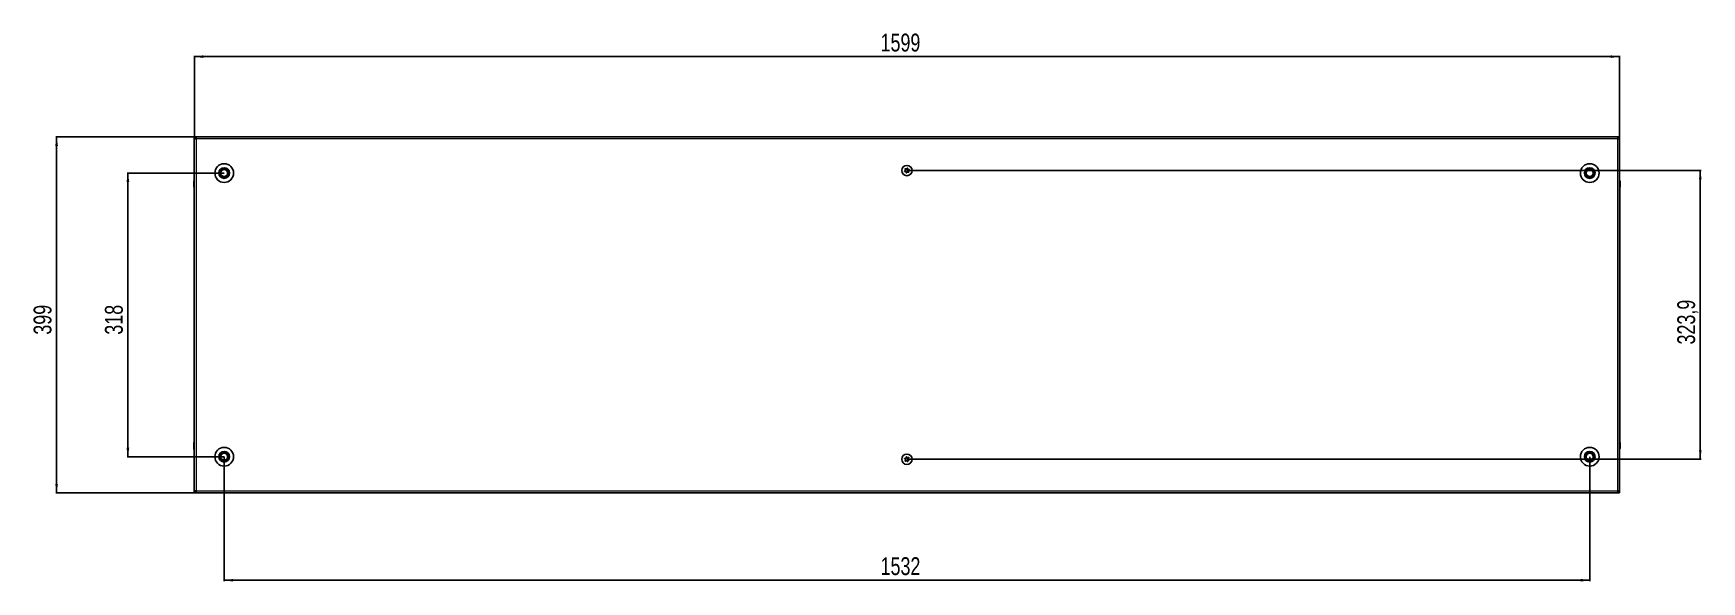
# Model space of a CAD drawing. Header units: millimetres. Extents: x 1132 to 6460, y -442 to 1839.
# Drawn here: x 1132 to 3004, y 1148 to 1763 of the extents above; entities that cross this region are included whole.
import ezdxf

# ---------------------------------------------------------------- set-up
doc = ezdxf.new("R2010")
doc.units = ezdxf.units.MM
doc.layers.add('FORMAT', color=7, linetype='Continuous')
doc.styles.add('SLDTEXTSTYLE0', font='TXT', dxfattribs={"width": 0.75})
doc.dimstyles.new('SLDDIMSTYLE0', dxfattribs={"dimtxt": 20, "dimasz": 10, "dimexe": 0, "dimexo": 0.0625, "dimgap": 5, "dimtad": 2, "dimdec": 1, "dimrnd": 1e-09, "dimzin": 12, "dimdsep": 46, "dimtxsty": 'SLDTEXTSTYLE0', "dimsah": 1, "dimcen": 0.09, "dimadec": 0, "dimazin": 3, "dimtfac": 1, "dimtofl": 0, "dimtmove": 0, "dimatfit": 3, "dimfxl": 0, "dimfrac": 2, "dimtolj": 1, "dimtzin": 12, "dimarcsym": 0})

# ---------------------------------------------------------------- blocks, each defined once
blk = doc.blocks.new('_D')
at = {"layer": 'FORMAT'}
for p, q in [((1313, 1646.6), (1157.5, 1646.6)), ((1158.5, 1247.6), (1158.5, 1646.6)), ((1313, 1247.6), (1157.5, 1247.6))]:
    blk.add_line(p, q, dxfattribs=at)
for points in [[(1158.5, 1646.6), (1156.9, 1636.6), (1160, 1636.6)], [(1158.5, 1247.6), (1160, 1257.6), (1156.9, 1257.6)]]:
    blk.add_solid(points, dxfattribs=at)
at = {"layer": 'FORMAT', "insert": (1132.7, 1424.9), "char_height": 20, "attachment_point": 1, "rotation": 90, "style": 'SLDTEXTSTYLE0'}
blk.add_mtext('399', dxfattribs=at)
blk = doc.blocks.new('_D_1')
at = {"layer": 'FORMAT'}
for p, q in [((1313, 1646.6), (1313, 1737.6)), ((2912, 1736.6), (1313, 1736.6)), ((2912, 1646.6), (2912, 1737.6))]:
    blk.add_line(p, q, dxfattribs=at)
for points in [[(1313, 1736.6), (1323, 1735.1), (1323, 1738.1)], [(2912, 1736.6), (2902, 1738.1), (2902, 1735.1)]]:
    blk.add_solid(points, dxfattribs=at)
at = {"layer": 'FORMAT', "insert": (2082.9, 1762.4), "char_height": 20, "attachment_point": 1, "style": 'SLDTEXTSTYLE0'}
blk.add_mtext('1599', dxfattribs=at)
blk = doc.blocks.new('_D_2')
at = {"layer": 'FORMAT'}
for p, q in [((1346.5, 1288.1), (1346.5, 1148.6)), ((2878.5, 1288.1), (2878.5, 1148.6)), ((1346.5, 1149.6), (2878.5, 1149.6))]:
    blk.add_line(p, q, dxfattribs=at)
for points in [[(1346.5, 1149.6), (1356.5, 1148.1), (1356.5, 1151.1)], [(2878.5, 1149.6), (2868.5, 1151.1), (2868.5, 1148.1)]]:
    blk.add_solid(points, dxfattribs=at)
at = {"layer": 'FORMAT', "insert": (2082.9, 1175.4), "char_height": 20, "attachment_point": 1, "style": 'SLDTEXTSTYLE0'}
blk.add_mtext('1532', dxfattribs=at)
blk = doc.blocks.new('_D_3')
at = {"layer": 'FORMAT'}
for p, q in [((2112.5, 1609.1), (3003.5, 1609.1)), ((3002.5, 1609.1), (3002.5, 1285.3)), ((2112.5, 1285.3), (3003.5, 1285.3))]:
    blk.add_line(p, q, dxfattribs=at)
for points in [[(3002.5, 1609.1), (3001, 1599.1), (3004, 1599.1)], [(3002.5, 1285.3), (3004, 1295.3), (3001, 1295.3)]]:
    blk.add_solid(points, dxfattribs=at)
at = {"layer": 'FORMAT', "insert": (2976.7, 1413.9), "char_height": 20, "attachment_point": 1, "rotation": 90, "style": 'SLDTEXTSTYLE0'}
blk.add_mtext('323,9', dxfattribs=at)
blk = doc.blocks.new('_D_4')
at = {"layer": 'FORMAT'}
for p, q in [((1346.5, 1606.1), (1237.5, 1606.1)), ((1238.5, 1606.1), (1238.5, 1288.1)), ((1346.5, 1288.1), (1237.5, 1288.1))]:
    blk.add_line(p, q, dxfattribs=at)
for points in [[(1238.5, 1606.1), (1236.9, 1596.1), (1240, 1596.1)], [(1238.5, 1288.1), (1240, 1298.1), (1236.9, 1298.1)]]:
    blk.add_solid(points, dxfattribs=at)
at = {"layer": 'FORMAT', "insert": (1212.7, 1424.9), "char_height": 20, "attachment_point": 1, "rotation": 90, "style": 'SLDTEXTSTYLE0'}
blk.add_mtext('318', dxfattribs=at)

msp = doc.modelspace()

# ---------------------------------------------------------------- linework, layer by layer
at = {"color": 7, "linetype": 'Continuous', "lineweight": 25}
for p, q in [((1315.09, 1646.6), (1312.99, 1646.6)), ((1312.99, 1645.1), (1312.99, 1646.6)), ((1312.99, 1645.1), (1315.09, 1645.1)), ((1312.99, 1645.1), (1312.99, 1644.5)), ((1312.99, 1644.5), (1312.99, 1249.7)), ((1312.99, 1644.5), (1315.09, 1644.5)), ((1315.09, 1646.6), (1315.09, 1644.5)), ((2909.89, 1646.6), (1315.09, 1646.6)), ((2909.89, 1644.5), (2909.89, 1646.6)), ((2911.99, 1646.6), (2909.89, 1646.6)), ((2909.89, 1645.1), (2911.99, 1645.1)), ((2909.89, 1644.5), (2911.99, 1644.5)), ((2911.99, 1645.1), (2911.99, 1646.6)), ((2911.99, 1644.5), (2911.99, 1645.1)), ((2911.99, 1249.7), (2911.99, 1644.5)), ((1312.49, 1596.6), (1312.49, 1590.1)), ((1312.49, 1590.1), (1312.49, 1596.6)), ((2911.99, 1597.93), (2911.99, 1597.93)), ((2912.49, 1596.6), (2912.49, 1590.1)), ((2912.49, 1590.1), (2912.49, 1596.6)), ((1312.49, 1590.1), (1312.49, 1590.1)), ((1312.99, 1590.1), (1312.49, 1590.1)), ((1312.64, 1590.1), (1312.64, 1304.1)), ((2911.99, 1590.1), (2912.49, 1590.1)), ((2912.34, 1304.1), (2912.34, 1590.1)), ((2912.49, 1590.1), (2912.49, 1590.1)), ((2912.49, 1590.1), (2912.49, 1590.1)), ((1312.49, 1304.1), (1312.49, 1304.1)), ((1312.49, 1297.6), (1312.49, 1304.1)), ((1312.49, 1304.1), (1312.49, 1304.1)), ((1312.49, 1304.1), (1312.49, 1297.6)), ((1312.99, 1304.1), (1312.49, 1304.1)), ((1312.99, 1296.28), (1312.99, 1296.28)), ((2911.99, 1304.1), (2912.49, 1304.1)), ((2912.49, 1304.1), (2912.49, 1304.1)), ((2912.49, 1297.6), (2912.49, 1304.1)), ((2912.49, 1304.1), (2912.49, 1297.6)), ((1315.09, 1249.7), (1312.99, 1249.7)), ((1312.99, 1249.7), (1312.99, 1249.1)), ((1315.09, 1249.1), (1312.99, 1249.1)), ((1312.99, 1249.1), (1312.99, 1247.6)), ((1312.99, 1247.6), (1315.09, 1247.6)), ((1315.09, 1249.7), (1315.09, 1247.6)), ((1315.09, 1247.6), (2909.89, 1247.6)), ((2909.89, 1247.6), (2909.89, 1249.7)), ((2911.99, 1249.7), (2909.89, 1249.7)), ((2911.99, 1249.1), (2909.89, 1249.1)), ((2909.89, 1247.6), (2911.99, 1247.6)), ((2911.99, 1249.1), (2911.99, 1249.7)), ((2911.99, 1249.1), (2911.99, 1247.6))]:
    msp.add_line(p, q, dxfattribs=at)
at = {"color": 8, "linetype": 'Continuous', "lineweight": 18}
for p, q in [((2909.89, 1644.5), (1315.09, 1644.5)), ((1315.09, 1644.5), (1315.09, 1249.7)), ((2909.89, 1249.7), (2909.89, 1644.5)), ((1312.99, 1596.6), (1312.49, 1596.6)), ((2911.99, 1596.6), (2912.49, 1596.6)), ((1312.99, 1297.6), (1312.49, 1297.6)), ((2911.99, 1297.6), (2912.49, 1297.6)), ((1315.09, 1249.7), (2909.89, 1249.7))]:
    msp.add_line(p, q, dxfattribs=at)
at = {"color": 7, "linetype": 'Continuous', "lineweight": 25}
for centre, radius in [((1346.49, 1606.1), 10.5), ((1346.49, 1606.1), 6), ((1346.49, 1606.1), 3.9), ((2112.49, 1608.95), 5.79), ((2112.49, 1608.95), 1.85), ((2878.49, 1606.1), 10.5), ((2878.49, 1606.1), 6), ((2878.49, 1606.1), 3.9), ((1346.49, 1288.1), 10.5), ((1346.49, 1288.1), 6), ((1346.49, 1288.1), 3.9), ((2878.49, 1288.1), 10.5), ((2878.49, 1288.1), 6), ((2878.49, 1288.1), 3.9), ((2112.49, 1285.25), 5.79), ((2112.49, 1285.25), 1.85)]:
    msp.add_circle(centre, radius, dxfattribs=at)
for centre, radius, start, end in [((1346.49, 1606.1), 4.62, 120, 180), ((1346.49, 1606.1), 4.62, 60, 120), ((1346.49, 1606.1), 4.62, 0, 60), ((2878.49, 1606.1), 4.62, 120, 180), ((2878.49, 1606.1), 4.62, 60, 120), ((2878.49, 1606.1), 4.62, 360, 60), ((1314.49, 1596.6), 2, 138.59038, 180), ((1346.49, 1606.1), 4.62, 180, 240), ((1346.49, 1606.1), 4.62, 240, 300), ((1346.49, 1606.1), 4.62, 300, 0), ((2878.49, 1606.1), 4.62, 180, 240), ((2878.49, 1606.1), 4.62, 240, 300), ((2878.49, 1606.1), 4.62, 300, 360), ((2910.49, 1596.6), 2, 0, 41.40962), ((2910.49, 1596.6), 2, 0, 41.39416), ((1314.49, 1297.6), 2, 180, 199.56674), ((1314.49, 1297.6), 2, 180, 221.39416), ((1314.49, 1297.6), 2, 213.78451, 221.40962), ((1346.49, 1288.1), 4.62, 120, 180), ((1346.49, 1288.1), 4.62, 60, 120), ((1346.49, 1288.1), 4.62, 360, 60), ((2878.49, 1288.1), 4.62, 120, 180), ((2878.49, 1288.1), 4.62, 60, 120), ((2878.49, 1288.1), 4.62, 0, 60), ((2910.49, 1297.6), 2, 318.59038, 0), ((1346.49, 1288.1), 4.62, 180, 240), ((1346.49, 1288.1), 4.62, 240, 300), ((1346.49, 1288.1), 4.62, 300, 360), ((2878.49, 1288.1), 4.62, 180, 240), ((2878.49, 1288.1), 4.62, 240, 300), ((2878.49, 1288.1), 4.62, 300, 0)]:
    msp.add_arc(centre, radius, start, end, dxfattribs=at)
for points, knots in [([(1341.87, 1606.1), (1342.2, 1606.68), (1342.77, 1607.66), (1343.59, 1609.08), (1344, 1609.79), (1344.18, 1610.1)], [0, 0, 0, 0, 0.4391308, 0.7513783, 1, 1, 1, 1]), ([(1344.18, 1610.1), (1344.38, 1610.1), (1345.08, 1610.1), (1346.39, 1610.1), (1347.78, 1610.1), (1348.53, 1610.1), (1348.8, 1610.1)], [0, 0, 0, 0, 0.1393293, 0.4852696, 0.8163565, 1, 1, 1, 1]), ([(1348.8, 1610.1), (1349.13, 1609.53), (1349.69, 1608.55), (1350.52, 1607.13), (1350.93, 1606.42), (1351.11, 1606.1)], [0, 0, 0, 0, 0.4391308, 0.7513783, 1, 1, 1, 1]), ([(2110.4, 1610.82), (2110.39, 1610.81), (2110.38, 1610.79), (2110.38, 1610.73), (2110.4, 1610.59), (2110.54, 1610.22), (2110.73, 1609.72), (2110.62, 1609.09), (2110.31, 1608.69), (2110.03, 1608.41), (2109.87, 1608.23), (2109.83, 1608.14), (2109.82, 1608.1), (2109.83, 1608.07), (2109.85, 1608.04), (2109.91, 1608), (2110.17, 1607.93), (2110.64, 1607.88), (2111.31, 1607.63), (2111.62, 1606.99), (2111.73, 1606.53), (2111.83, 1606.28), (2111.88, 1606.23), (2111.91, 1606.21), (2111.94, 1606.21), (2111.97, 1606.22), (2112.01, 1606.24), (2112.08, 1606.29), (2112.23, 1606.46), (2112.47, 1606.76), (2112.84, 1607.12), (2113.44, 1607.29), (2113.97, 1607.16), (2114.35, 1607.06), (2114.5, 1607.05), (2114.55, 1607.07), (2114.58, 1607.09), (2114.6, 1607.12), (2114.6, 1607.18), (2114.58, 1607.32), (2114.44, 1607.69), (2114.25, 1608.19), (2114.35, 1608.82), (2114.67, 1609.22), (2114.95, 1609.5), (2115.1, 1609.68), (2115.15, 1609.77), (2115.15, 1609.81), (2115.15, 1609.84), (2115.13, 1609.87), (2115.07, 1609.91), (2114.81, 1609.98), (2114.34, 1610.03), (2113.67, 1610.28), (2113.35, 1610.91), (2113.24, 1611.38), (2113.14, 1611.63), (2113.1, 1611.68), (2113.07, 1611.69), (2113.04, 1611.7), (2113, 1611.69), (2112.97, 1611.67), (2112.9, 1611.62), (2112.75, 1611.45), (2112.51, 1611.15), (2112.14, 1610.79), (2111.53, 1610.62), (2111.01, 1610.75), (2110.63, 1610.85), (2110.48, 1610.86), (2110.42, 1610.84), (2110.41, 1610.83), (2110.4, 1610.82)], [0, 0, 0, 0, 0.0020087, 0.00442, 0.0093647, 0.0255282, 0.0677053, 0.0957862, 0.1246456, 0.1503415, 0.1605194, 0.1633943, 0.1656965, 0.1672448, 0.1688741, 0.1707699, 0.1786058, 0.2119941, 0.2499945, 0.2879948, 0.3213831, 0.329219, 0.3311148, 0.3327441, 0.3342924, 0.3362166, 0.3385353, 0.3413178, 0.349662, 0.3753578, 0.4042173, 0.4322982, 0.4744753, 0.4906388, 0.4966691, 0.49844, 0.5, 0.5020087, 0.50442, 0.5093647, 0.5255282, 0.5677053, 0.5957862, 0.6246456, 0.6503415, 0.6605194, 0.6633943, 0.6656965, 0.6672448, 0.6688741, 0.6707699, 0.6786058, 0.7119941, 0.7499945, 0.7879948, 0.8213831, 0.829219, 0.8311148, 0.8327441, 0.8342924, 0.8362166, 0.8385353, 0.8413178, 0.849662, 0.8753578, 0.9042173, 0.9322982, 0.9744753, 0.9906388, 0.9966691, 0.99844, 1, 1, 1, 1]), ([(2873.87, 1606.1), (2874.2, 1606.68), (2874.77, 1607.66), (2875.59, 1609.08), (2876, 1609.79), (2876.18, 1610.1)], [0, 0, 0, 0, 0.4391308, 0.7513783, 1, 1, 1, 1]), ([(2876.18, 1610.1), (2876.38, 1610.1), (2877.08, 1610.1), (2878.39, 1610.1), (2879.78, 1610.1), (2880.53, 1610.1), (2880.8, 1610.1)], [0, 0, 0, 0, 0.1393293, 0.4852696, 0.8163565, 1, 1, 1, 1]), ([(2880.8, 1610.1), (2881.13, 1609.53), (2881.69, 1608.55), (2882.52, 1607.13), (2882.93, 1606.42), (2883.11, 1606.1)], [0, 0, 0, 0, 0.4391308, 0.7513783, 1, 1, 1, 1]), ([(1344.18, 1602.1), (1343.85, 1602.68), (1343.28, 1603.66), (1342.46, 1605.08), (1342.05, 1605.79), (1341.87, 1606.1)], [0, 0, 0, 0, 0.4391308, 0.7513783, 1, 1, 1, 1]), ([(1348.8, 1602.1), (1348.53, 1602.1), (1347.78, 1602.1), (1346.39, 1602.1), (1345.08, 1602.1), (1344.38, 1602.1), (1344.18, 1602.1)], [0, 0, 0, 0, 0.1836435, 0.5147304, 0.8606707, 1, 1, 1, 1]), ([(1351.11, 1606.1), (1350.78, 1605.53), (1350.21, 1604.55), (1349.39, 1603.13), (1348.98, 1602.42), (1348.8, 1602.1)], [0, 0, 0, 0, 0.4391308, 0.7513783, 1, 1, 1, 1]), ([(2876.18, 1602.1), (2875.85, 1602.68), (2875.28, 1603.66), (2874.46, 1605.08), (2874.05, 1605.79), (2873.87, 1606.1)], [0, 0, 0, 0, 0.4391308, 0.7513783, 1, 1, 1, 1]), ([(2880.8, 1602.1), (2880.53, 1602.1), (2879.78, 1602.1), (2878.39, 1602.1), (2877.08, 1602.1), (2876.38, 1602.1), (2876.18, 1602.1)], [0, 0, 0, 0, 0.1836435, 0.5147304, 0.8606707, 1, 1, 1, 1]), ([(2883.11, 1606.1), (2882.78, 1605.53), (2882.21, 1604.55), (2881.39, 1603.13), (2880.98, 1602.42), (2880.8, 1602.1)], [0, 0, 0, 0, 0.4391308, 0.7513783, 1, 1, 1, 1]), ([(1341.87, 1288.1), (1342.2, 1288.68), (1342.77, 1289.66), (1343.59, 1291.08), (1344, 1291.79), (1344.18, 1292.1)], [0, 0, 0, 0, 0.4391308, 0.7513783, 1, 1, 1, 1]), ([(1344.18, 1292.1), (1344.38, 1292.1), (1345.08, 1292.1), (1346.39, 1292.1), (1347.78, 1292.1), (1348.53, 1292.1), (1348.8, 1292.1)], [0, 0, 0, 0, 0.1393293, 0.4852696, 0.8163565, 1, 1, 1, 1]), ([(1348.8, 1292.1), (1349.13, 1291.53), (1349.69, 1290.55), (1350.52, 1289.13), (1350.93, 1288.42), (1351.11, 1288.1)], [0, 0, 0, 0, 0.4391308, 0.7513783, 1, 1, 1, 1]), ([(2873.87, 1288.1), (2874.2, 1288.68), (2874.77, 1289.66), (2875.59, 1291.08), (2876, 1291.79), (2876.18, 1292.1)], [0, 0, 0, 0, 0.4391308, 0.7513783, 1, 1, 1, 1]), ([(2876.18, 1292.1), (2876.38, 1292.1), (2877.08, 1292.1), (2878.39, 1292.1), (2879.78, 1292.1), (2880.53, 1292.1), (2880.8, 1292.1)], [0, 0, 0, 0, 0.1393293, 0.4852696, 0.8163565, 1, 1, 1, 1]), ([(2880.8, 1292.1), (2881.13, 1291.53), (2881.69, 1290.55), (2882.52, 1289.13), (2882.93, 1288.42), (2883.11, 1288.1)], [0, 0, 0, 0, 0.4391308, 0.7513783, 1, 1, 1, 1]), ([(1344.18, 1284.1), (1343.85, 1284.68), (1343.28, 1285.66), (1342.46, 1287.08), (1342.05, 1287.79), (1341.87, 1288.1)], [0, 0, 0, 0, 0.4391308, 0.7513783, 1, 1, 1, 1]), ([(1348.8, 1284.1), (1348.53, 1284.1), (1347.78, 1284.1), (1346.39, 1284.1), (1345.08, 1284.1), (1344.38, 1284.1), (1344.18, 1284.1)], [0, 0, 0, 0, 0.1836435, 0.5147304, 0.8606707, 1, 1, 1, 1]), ([(1351.11, 1288.1), (1350.78, 1287.53), (1350.21, 1286.55), (1349.39, 1285.13), (1348.98, 1284.42), (1348.8, 1284.1)], [0, 0, 0, 0, 0.4391308, 0.7513783, 1, 1, 1, 1]), ([(2115.21, 1284.61), (2115.21, 1284.62), (2115.22, 1284.65), (2115.19, 1284.7), (2115.1, 1284.82), (2114.81, 1285.07), (2114.4, 1285.42), (2114.19, 1286.02), (2114.28, 1286.53), (2114.39, 1286.91), (2114.44, 1287.14), (2114.44, 1287.24), (2114.42, 1287.28), (2114.4, 1287.3), (2114.37, 1287.31), (2114.3, 1287.32), (2114.04, 1287.26), (2113.6, 1287.09), (2112.9, 1286.98), (2112.31, 1287.39), (2112, 1287.74), (2111.79, 1287.92), (2111.72, 1287.94), (2111.69, 1287.94), (2111.66, 1287.93), (2111.64, 1287.9), (2111.61, 1287.87), (2111.58, 1287.79), (2111.53, 1287.57), (2111.46, 1287.2), (2111.31, 1286.7), (2110.86, 1286.26), (2110.33, 1286.13), (2109.95, 1286.03), (2109.82, 1285.97), (2109.77, 1285.93), (2109.76, 1285.89), (2109.76, 1285.86), (2109.79, 1285.8), (2109.88, 1285.69), (2110.17, 1285.44), (2110.58, 1285.09), (2110.78, 1284.49), (2110.7, 1283.98), (2110.59, 1283.6), (2110.54, 1283.37), (2110.54, 1283.27), (2110.55, 1283.23), (2110.58, 1283.21), (2110.6, 1283.19), (2110.67, 1283.19), (2110.94, 1283.25), (2111.38, 1283.42), (2112.08, 1283.53), (2112.66, 1283.12), (2112.98, 1282.76), (2113.19, 1282.59), (2113.25, 1282.57), (2113.29, 1282.57), (2113.31, 1282.58), (2113.34, 1282.61), (2113.36, 1282.64), (2113.4, 1282.72), (2113.45, 1282.94), (2113.52, 1283.31), (2113.67, 1283.81), (2114.12, 1284.25), (2114.65, 1284.38), (2115.03, 1284.48), (2115.16, 1284.54), (2115.2, 1284.58), (2115.21, 1284.6), (2115.21, 1284.61)], [0, 0, 0, 0, 0.0020087, 0.00442, 0.0093647, 0.0255282, 0.0677053, 0.0957862, 0.1246456, 0.1503415, 0.1605194, 0.1633943, 0.1656965, 0.1672448, 0.1688741, 0.1707699, 0.1786058, 0.2119941, 0.2499945, 0.2879948, 0.3213831, 0.329219, 0.3311148, 0.3327441, 0.3342924, 0.3362166, 0.3385353, 0.3413178, 0.349662, 0.3753578, 0.4042173, 0.4322982, 0.4744753, 0.4906388, 0.4966691, 0.49844, 0.5, 0.5020087, 0.50442, 0.5093647, 0.5255282, 0.5677053, 0.5957862, 0.6246456, 0.6503415, 0.6605194, 0.6633943, 0.6656965, 0.6672448, 0.6688741, 0.6707699, 0.6786058, 0.7119941, 0.7499945, 0.7879948, 0.8213831, 0.829219, 0.8311148, 0.8327441, 0.8342924, 0.8362166, 0.8385353, 0.8413178, 0.849662, 0.8753578, 0.9042173, 0.9322982, 0.9744753, 0.9906388, 0.9966691, 0.99844, 1, 1, 1, 1]), ([(2876.18, 1284.1), (2875.85, 1284.68), (2875.28, 1285.66), (2874.46, 1287.08), (2874.05, 1287.79), (2873.87, 1288.1)], [0, 0, 0, 0, 0.4391308, 0.7513783, 1, 1, 1, 1]), ([(2880.8, 1284.1), (2880.53, 1284.1), (2879.78, 1284.1), (2878.39, 1284.1), (2877.08, 1284.1), (2876.38, 1284.1), (2876.18, 1284.1)], [0, 0, 0, 0, 0.1836435, 0.5147304, 0.8606707, 1, 1, 1, 1]), ([(2883.11, 1288.1), (2882.78, 1287.53), (2882.21, 1286.55), (2881.39, 1285.13), (2880.98, 1284.42), (2880.8, 1284.1)], [0, 0, 0, 0, 0.4391308, 0.7513783, 1, 1, 1, 1])]:
    msp.add_open_spline(points, degree=3, knots=knots, dxfattribs=at)

# ---------------------------------------------------------------- dimensions: what is measured, and where the dimension line sits
at = {"layer": 'FORMAT'}
dim = msp.add_linear_dim(base=(1312.99, 1736.6), p1=(2911.99, 1646.6), p2=(1312.99, 1646.6), dimstyle='SLDDIMSTYLE0', dxfattribs=at)
dim.commit()
dim.dimension.update_dxf_attribs({"geometry": '_D_1', "text_midpoint": (2112.49, 1736.6), "dimtype": 160})
for base, p1, p2, angle, picture, middle in [((1158.49, 1646.6), (1312.99, 1247.6), (1312.99, 1646.6), 90, '_D', (1158.49, 1447.1)), ((1238.49, 1288.1), (1346.49, 1606.1), (1346.49, 1288.1), 90, '_D_4', (1238.49, 1447.1)), ((3002.48881076, 1285.25434732), (2112.48845386, 1609.10434732), (2112.48845386, 1285.25434732), 90, '_D_3', (3002.48881076, 1447.17934732)), ((2878.49, 1149.6), (1346.49, 1288.1), (2878.49, 1288.1), 0, '_D_2', (2112.49, 1149.6))]:
    dim = msp.add_linear_dim(base=base, p1=p1, p2=p2, angle=angle, dimstyle='SLDDIMSTYLE0', dxfattribs=at)
    dim.commit()
    dim.dimension.update_dxf_attribs({"geometry": picture, "text_midpoint": middle, "dimtype": 160})

doc.saveas('drawing.dxf')
